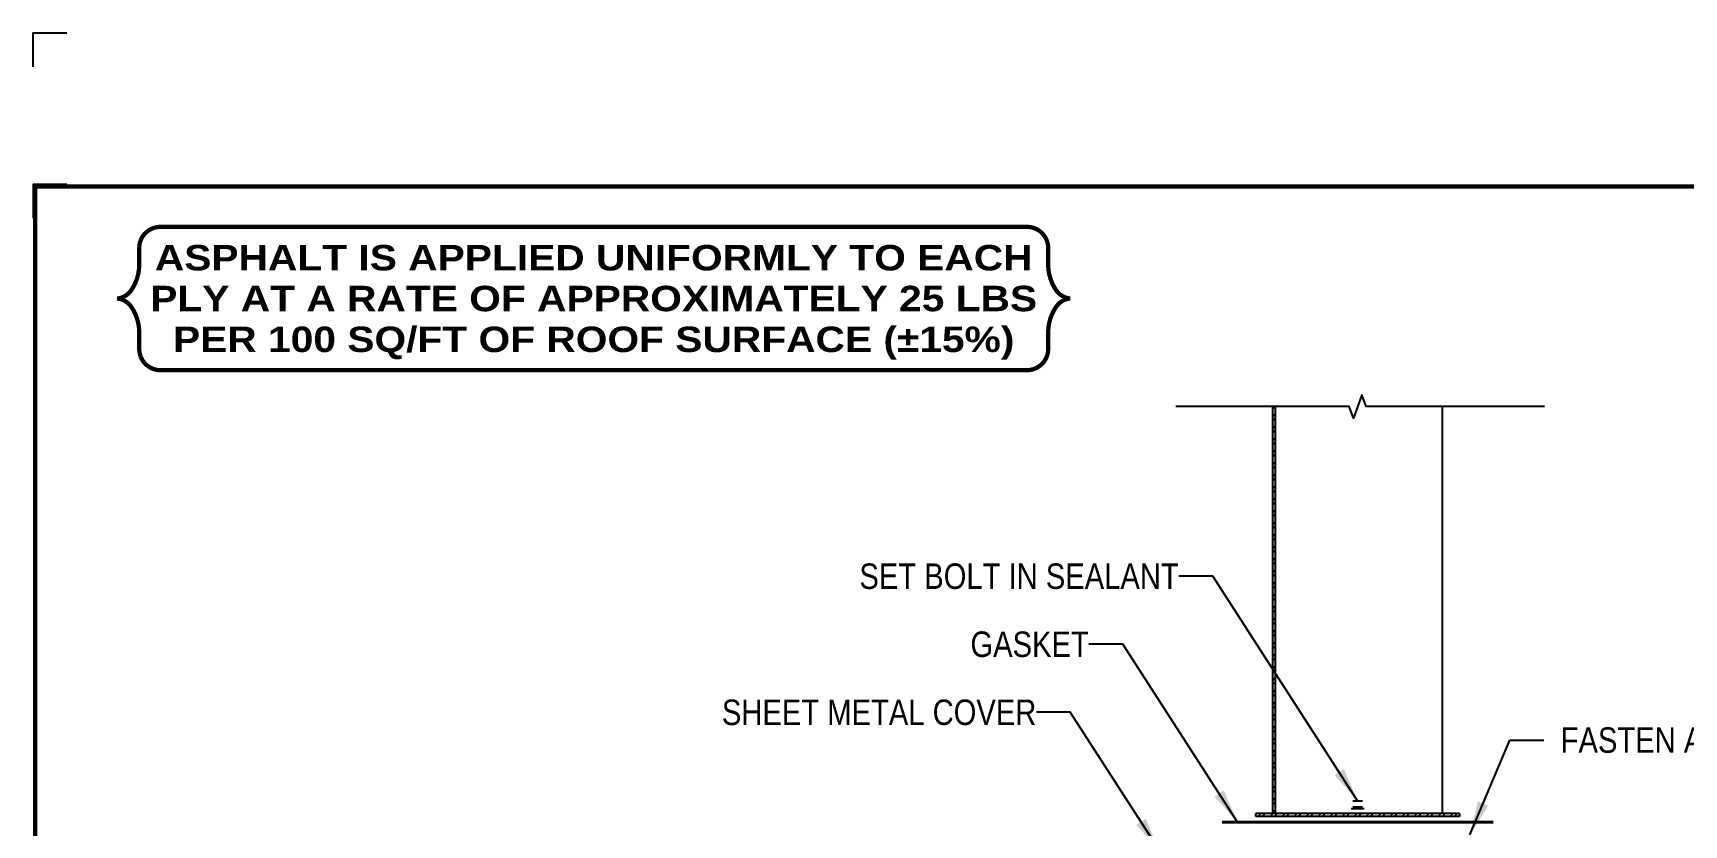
# Model space of a CAD drawing. Header units: inches. Extents: x -578 to -558, y -132.8 to -116.
# Drawn here: x -578 to -565.84, y -121.85 to -116.02 of the extents above; entities that cross this region are included whole.
import ezdxf
from ezdxf.enums import TextEntityAlignment as Align

# ---------------------------------------------------------------- set-up
doc = ezdxf.new("R2010")
doc.units = ezdxf.units.IN
doc.header["$MEASUREMENT"] = 0
doc.layers.get('0').update_dxf_attribs({"linetype": 'CONTINUOUS'})
doc.layers.get('DEFPOINTS').update_dxf_attribs({"linetype": 'CONTINUOUS'})
for name, color, linetype in [('FSBP-ACCESSORY-OTHER', 7, 'CONTINUOUS'), ('FSBP-ANNO-LABEL', 7, 'CONTINUOUS'), ('FSBP-ANNO-NOTE', 7, 'CONTINUOUS'), ('FSBP-TTLB-BORDER', 7, 'CONTINUOUS'), ('FSBP-TTLB-TEXT', 7, 'CONTINUOUS')]:
    doc.layers.add(name, color=color, linetype=linetype)
doc.styles.add('ARIAL', font='ARIAL.TTF')
doc.styles.add('ARIAL_BOLD', font='ariblk.TTF')
doc.styles.add('ARIAL_NAR', font='ARIALN.TTF')
doc.dimstyles.new('FSBP-LEADER', dxfattribs={"dimtxt": 0.1875, "dimasz": 0.25, "dimexe": 0.0625, "dimexo": 0.125, "dimgap": 0.125, "dimtad": 0, "dimtih": 1, "dimtoh": 1, "dimdec": 4, "dimzin": 0, "dimdsep": 46, "dimlunit": 4, "dimtxsty": 'ARIAL_NAR', "dimcen": 0.09375, "dimclrd": 256, "dimclre": 256, "dimclrt": 256, "dimadec": 0, "dimazin": 0, "dimtfac": 1, "dimtdec": 4, "dimtofl": 0, "dimtmove": 0, "dimatfit": 3, "dimfxl": 0, "dimtolj": 1, "dimtzin": 0, "dimlwd": -1, "dimlwe": -1, "dimarcsym": 0})

# ---------------------------------------------------------------- blocks, each defined once
blk = doc.blocks.new('TTLB-ASPHALT_1')
at = {"layer": 'DEFPOINTS', "linetype": 'Continuous', "ltscale": 1.75}
blk.add_lwpolyline([(-0.015625, 13.88083333333333), (-0.015625, 14.13083333333333), (0.234375, 14.13083333333333)], dxfattribs=at)
at = {"layer": 'DEFPOINTS', "color": 1}
blk.add_lwpolyline([(0.234375, 13.015625), (-0.015625, 13.015625), (-0.015625, 12.765625)], dxfattribs=at)
at = {"layer": 'FSBP-TTLB-BORDER', "const_width": 0.03125}
blk.add_lwpolyline([(20, 0), (20, 13), (0, 13), (0, 0)], dxfattribs=at)
at = {"layer": 'FSBP-TTLB-TEXT'}
for tag, height, style, p in [('DETAIL_DESCP_LINE_1', 0.21875, 'ARIAL_BOLD', (9.832748116198076, -0.375)), ('ISSUE_REV_DATE', 0.21875, 'ARIAL', (15.84069633627263, -0.7282559425942452)), ('DETAIL_NUMBER', 0.4375, 'ARIAL', (18.42055248367797, -0.8931630692489421))]:
    blk.add_attdef(tag, text='', height=height, dxfattribs=dict(at, style=style)).set_placement(p, align=Align.MIDDLE_CENTER)
at = {"layer": 'FSBP-TTLB-TEXT', "style": 'ARIAL'}
blk.add_attdef('ACCPT_SYSTEMS', text='', height=0.21875, dxfattribs=at).set_placement((11.49438170418193, -1.125), align=Align.MIDDLE_LEFT)

msp = doc.modelspace()

# ---------------------------------------------------------------- hatches: boundary and pattern name
at = {"layer": 'FSBP-ACCESSORY-OTHER'}
h = msp.add_hatch(dxfattribs=at)
h.set_pattern_fill('STEEL', color=256, scale=0.5, style=0)
h.set_pattern_definition([(45, (-540.8636679342544, 81.66523130815958), (-0.04419417382415922, 0.04419417382415922), []), (45, (-540.8636679342544, 81.69648130815958), (-0.04419417382415922, 0.04419417382415922), [])])
h.paths.add_polyline_path([(-568.8503109881017, -118.7706714078974), (-568.8708377721132, -118.7706714078974), (-568.8708377721132, -121.7706714078974), (-568.8503109881017, -121.7706714078974)])
h = msp.add_hatch(dxfattribs=at)
h.set_pattern_fill('STEEL', color=256, scale=0.5, style=0)
h.set_pattern_definition([(45, (0, 0), (-0.04419417382415922, 0.04419417382415922), []), (45, (0, 0.03125), (-0.04419417382415922, 0.04419417382415922), [])])
h.paths.add_polyline_path([(-567.4958377721132, -121.7706714078975), (-568.9958377721132, -121.7706714078974), (-568.9958377721131, -121.7911981919092), (-567.4958377721131, -121.7911981919091)])

# ---------------------------------------------------------------- linework, layer by layer
for p, q in [((-568.8708377721132, -121.7706714078974), (-568.8708377721132, -118.7706714078974)), ((-568.8503109881017, -121.7706714078974), (-568.8503109881017, -118.7706714078974)), ((-567.6208377721132, -121.7706714078974), (-567.6208377721132, -118.7706714078974)), ((-567.4958377721132, -121.7706714078975), (-568.9958377721131, -121.7706714078974)), ((-568.9958377721131, -121.7911981919092), (-568.9958377721131, -121.7706714078974)), ((-567.4958377721131, -121.7911981919091), (-568.9958377721131, -121.7911981919092)), ((-567.4958377721132, -121.7706714078975), (-567.4958377721131, -121.7911981919091))]:
    msp.add_line(p, q, dxfattribs=at)
for points in [[(-566.8708377721131, -118.7706714078974), (-568.1833377721131, -118.7706714078974), (-568.2145877721131, -118.6848127385394), (-568.2770877721131, -118.8565300772552), (-568.3083377721131, -118.7706714078974), (-569.585538281037, -118.7706714078973)], [(-568.1989627721131, -121.7355151578974), (-568.2927127721131, -121.7355151578974)], [(-568.2809940221131, -121.6769214078974), (-568.2106815221131, -121.6769214078974)], [(-568.2106815221131, -121.7237964078974), (-568.2809940221131, -121.7237964078974)]]:
    msp.add_lwpolyline(points, dxfattribs=at)
at = {"layer": 'FSBP-ACCESSORY-OTHER', "const_width": 0.0225}
msp.add_lwpolyline([(-567.2458377721131, -121.8336981919091), (-569.2458377721131, -121.8336981919091)], dxfattribs=at)
at = {"layer": 'FSBP-ANNO-NOTE', "const_width": 0.03125}
msp.add_lwpolyline([(-577.2164663704126, -117.736351076289), (-577.2164663704126, -117.6040650453062, -0.414213562373095), (-577.0602163704126, -117.4478150453062), (-570.6807112918277, -117.4478150453062, -0.414213562373095), (-570.5244612918277, -117.6040650453062), (-570.5244612918277, -117.736351076289, 0.1409083258157955), (-570.4660136656403, -117.914492126392, 0.2244532195272858), (-570.3619502479273, -117.9757731664888, 0.2244532195272858), (-570.4660136656403, -118.0370542065856, 0.1409083258157939), (-570.5244612918277, -118.2151952566886), (-570.5244612918277, -118.3474812876715, -0.414213562373095), (-570.6807112918277, -118.5037312876715), (-577.0602163704126, -118.5037312876715, -0.414213562373095), (-577.2164663704126, -118.3474812876715), (-577.2164663704126, -118.2151952566886, 0.1409083258157955), (-577.2749139966, -118.0370542065856, 0.2244532195272858), (-577.378977414313, -117.9757731664888, 0.2244532195272858), (-577.2749139966, -117.914492126392, 0.1409083258157939)], format="xyb", close=True, dxfattribs=at)
msp.add_lwpolyline([(-577.2164663704126, -117.736351076289), (-577.2164663704126, -117.6040650453062, -0.414213562373095), (-577.0602163704126, -117.4478150453062), (-570.6807112918277, -117.4478150453062, -0.414213562373095), (-570.5244612918277, -117.6040650453062), (-570.5244612918277, -117.736351076289, 0.1409083258157955), (-570.4660136656403, -117.914492126392, 0.2244532195272858), (-570.3619502479273, -117.9757731664888, 0.2244532195272858), (-570.4660136656403, -118.0370542065856, 0.1409083258157939), (-570.5244612918277, -118.2151952566886), (-570.5244612918277, -118.3474812876715, -0.414213562373095), (-570.6807112918277, -118.5037312876715), (-577.0602163704126, -118.5037312876715, -0.414213562373095), (-577.2164663704126, -118.3474812876715), (-577.2164663704126, -118.2151952566886, 0.1409083258157955), (-577.2749139966, -118.0370542065856, 0.2244532195272858), (-577.378977414313, -117.9757731664888, 0.2244532195272858), (-577.2749139966, -117.914492126392, 0.1409083258157939)], format="xyb", close=True, dxfattribs=at)

# ---------------------------------------------------------------- block references
msp.add_blockref('TTLB-ASPHALT_1', (-577.9827812163483, -130.1502782483554))

# ---------------------------------------------------------------- texts
at = {"layer": 'FSBP-ANNO-LABEL', "style": 'ARIAL_NAR'}
for s, p in [('SET BOLT IN SEALANT', (-569.5630967925307, -120.0216732472558)), ('GASKET', (-570.2253103767623, -120.523001406864)), ('SHEET METAL COVER', (-570.6114361036463, -121.0243295664723))]:
    msp.add_text(s, height=0.1875, dxfattribs=at).set_placement(p, align=Align.MIDDLE_RIGHT)
msp.add_text('FASTEN APPROX. 8" (203.2mm) O.C.', height=0.1875, dxfattribs=at).set_placement((-566.7512499486922, -121.2289784925121), align=Align.MIDDLE_LEFT)
at = {"layer": 'FSBP-ANNO-NOTE', "style": 'ARIAL_BOLD'}
for s, p in [('ASPHALT IS APPLIED UNIFORMLY TO EACH', (-573.8704638311201, -117.6749919164888)), ('PLY AT A RATE OF APPROXIMATELY 25 LBS', (-573.8704638311201, -117.9757731664888)), ('PER 100 SQ/FT OF ROOF SURFACE (%%p15%)', (-573.8704638311201, -118.2765544164888))]:
    msp.add_text(s, height=0.1875, dxfattribs=at).set_placement(p, align=Align.MIDDLE_CENTER)

# ---------------------------------------------------------------- leaders
at = {"layer": 'FSBP-ANNO-LABEL'}
for points in [[(-568.2458377721131, -121.6769214078974), (-569.3130967925307, -120.0216732472558), (-569.5630967925307, -120.0216732472558)], [(-569.1302087176072, -121.8336981919091), (-569.9753103767623, -120.523001406864), (-570.2253103767623, -120.523001406864)], [(-569.7054819804648, -122.0416710319363), (-570.3614361036463, -121.0243295664723), (-570.6114361036463, -121.0243295664723)], [(-567.4194802752612, -121.9268585478939), (-567.1262499486921, -121.2289784925122), (-566.8762499486922, -121.2289784925122)]]:
    msp.add_leader(points, dimstyle='FSBP-LEADER', dxfattribs=at)

doc.saveas('drawing.dxf')
